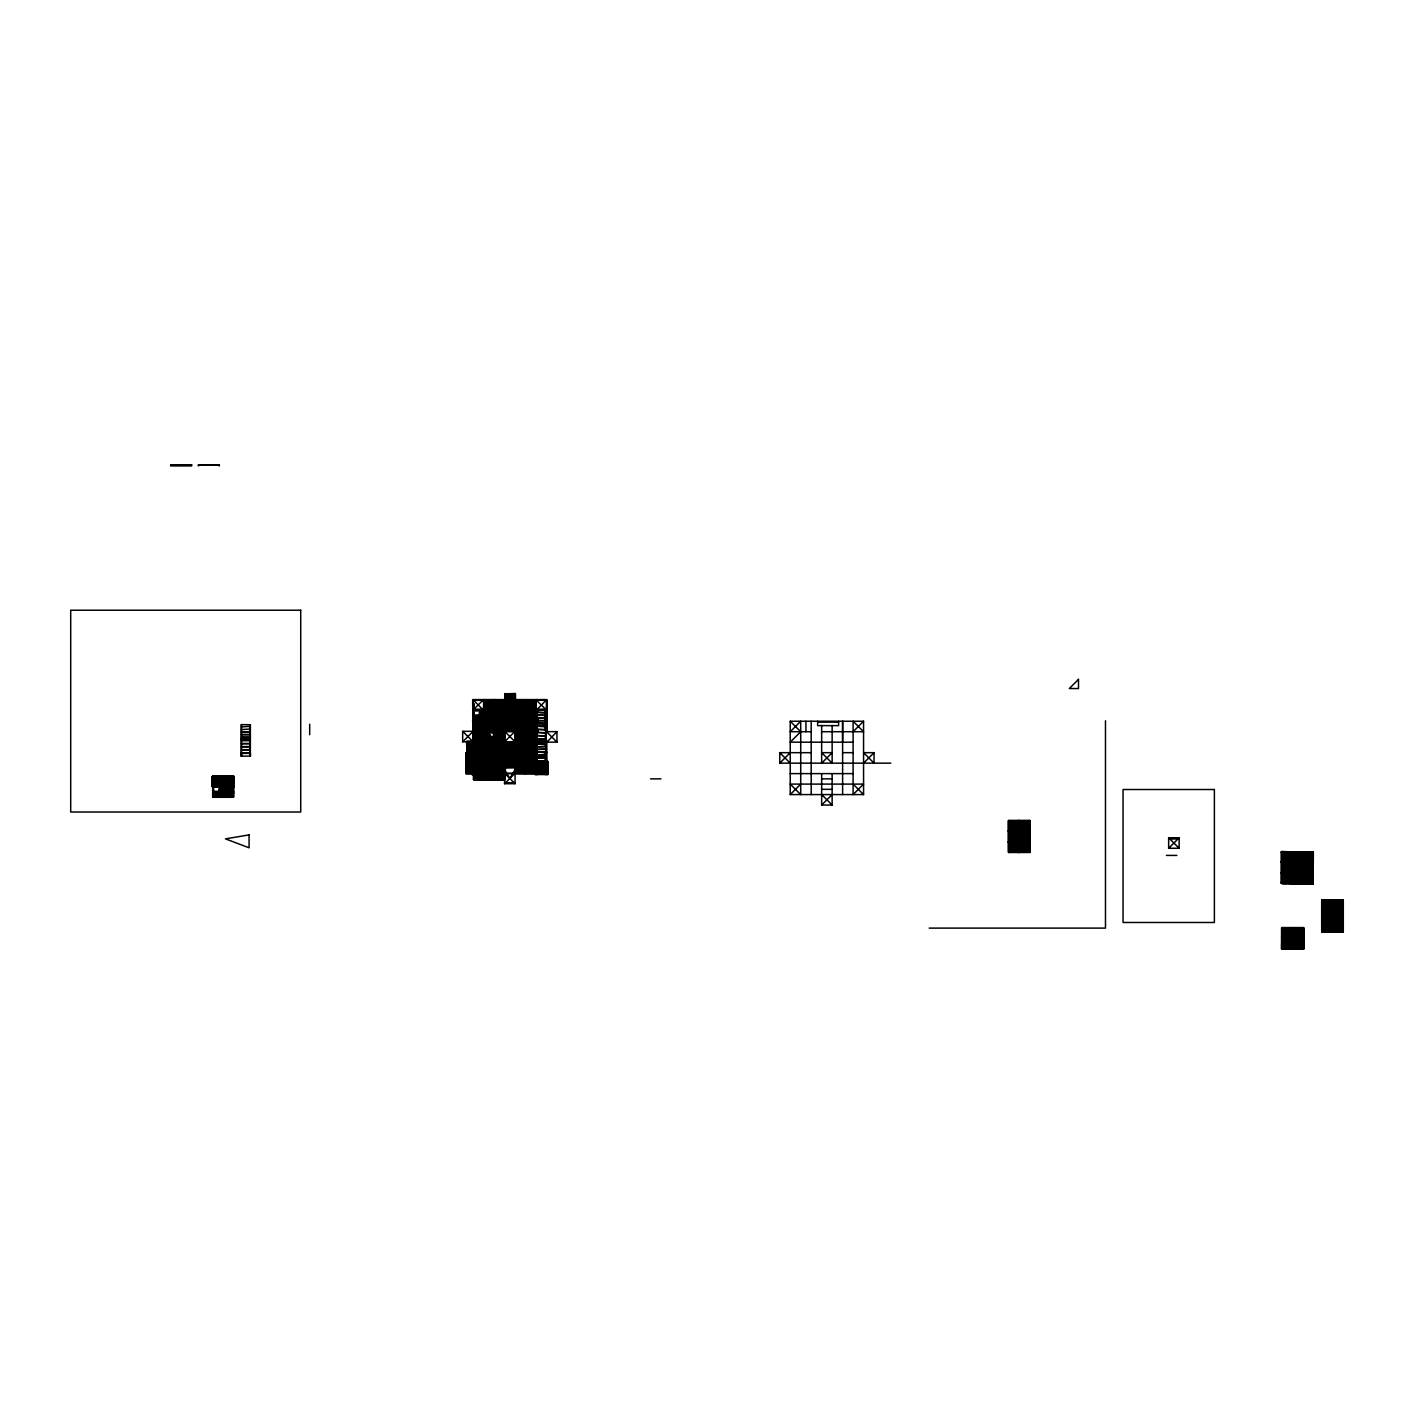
<?xml version="1.0" encoding="UTF-8"?>
<svg xmlns="http://www.w3.org/2000/svg" width="1414" height="1414" viewBox="0 0 1414 1414"><rect width="100%" height="100%" fill="white"/><g stroke="black" fill="none" stroke-linecap="round" stroke-linejoin="round"><path stroke-width="1.5" d="M212.648 786.82L212.648 776.021L233.593 776.021L233.593 797.302L212.648 797.302L212.772 776.18L233.098 776.357M213.408 786.714L213.408 776.498M222.033 786.82L222.051 776.18M222.352 786.82L222.352 776.357M223.112 786.714L223.112 776.021M232.833 786.82L232.833 777.117M233.593 776.498L232.833 787.262M241.211 756.137L241.211 724.622L250.366 724.728L250.366 756.137L241.211 756.137L241.211 753.379L250.366 753.379L250.366 756.119M241.529 724.622L241.529 756.048L241.529 752.778M250.048 724.622L250.048 756.048L250.048 752.778M472.17 761.457L472.17 774.536L472.276 752.548M472.612 774.536L471.834 761.457L471.834 774.536L493.716 774.377M472.824 773.228L472.789 762.729M546.811 730.561L545.716 731.321L547.147 731.321L547.147 710.376L472.824 710.376L472.824 699.912L472.824 763.489M473.036 774.536L473.16 752.407M473.16 749.72L473.16 741.166M538.098 731.321L462.678 731.321L462.678 741.802L473.16 731.321L473.124 720.981M473.16 717.587L473.16 699.577L546.493 699.577L546.158 752.283L545.839 739.133L536.666 739.133M473.248 773.228L473.283 772.15L477.543 772.15M473.16 763.525L473.283 699.577M473.531 773.564L477.95 774.536M473.566 731.003L473.266 732.417M473.814 774.536L473.92 756.967M473.92 745.726L474.238 752.142M473.884 722.961L474.238 731.745L474.22 722.961M473.92 704.013L474.291 710.005M474.291 699.948L473.16 700.655M474.733 774.536L474.892 761.457M475.67 774.536L475.67 761.457M476.589 774.536L476.589 761.457M476.748 774.536L476.748 761.457M477.508 774.536L477.508 761.457M477.685 774.536L477.685 761.457M480.46 774.536L480.46 761.457M481.22 774.536L481.396 761.457M482.315 761.457L482.863 774.536M482.863 715.678L482.863 711.631M482.863 709.969L483.623 710.04M483.217 741.042L504.586 740.83M483.217 731.003L483.199 752.602M483.623 752.142L483.623 731.003M483.623 715.714L483.623 711.666M483.959 741.802L483.959 731.462M484.613 761.457L484.613 774.536L484.719 753.379M484.931 774.536L484.931 761.457M493.769 770.842L493.769 764.868M494.105 770.842L494.105 764.868M494.122 730.243L494.105 752.283L509.818 778.478L525.531 752.283M494.105 720.433L494.105 699.577L494.105 762.376M494.511 773.564L547.907 773.776M494.511 719.761L494.44 711.348M494.865 770.842L494.865 764.886M494.865 714.3L494.105 721.175M494.865 700.319L494.865 700.655M495.236 729.253L495.236 723.014M495.572 729.253L495.572 723.014M503.49 773.228L504.904 772.822M503.49 770.842L503.49 764.868M503.808 770.842L503.808 764.868M503.791 729.2L503.791 722.961M503.808 714.017L503.808 721.175L504.586 714.3M504.162 753.379L504.462 751.948M504.162 699.895L503.808 700.655M504.445 773.564L504.586 752.69M504.586 729.235L504.586 722.943M504.957 729.253L504.957 723.014M505.346 721.246L505.346 713.84M525.531 730.278L525.902 772.733L514.731 772.857L515.509 762.376M515.067 714.017L515.827 721.175L515.827 713.84M515.438 729.253L515.438 722.996M515.509 699.577L504.957 699.93M516.198 729.253L516.198 723.014M516.534 729.253L516.534 723.014M524.771 729.2L524.771 722.961M524.771 714.017L525.566 721.175L525.531 709.952M525.16 699.895L524.983 700.549M525.531 729.217L525.531 722.961M525.442 709.616L504.232 709.616M525.831 752.266L525.831 741.82M525.937 730.278L525.92 773.228M526.291 713.84L526.238 731.356L526.238 721.016M535.676 752.266L535.676 741.802M536.012 763.383L536.772 741.36M536.136 710.694L536.03 699.577M536.419 710.694L536.454 763.525M536.419 700.655L482.863 700.991L482.899 699.577M536.772 763.401L536.772 709.952M536.984 756.278L537.108 709.952L536.012 710.04M545.397 709.704L545.397 730.243L545.716 721.935M545.716 763.383L545.716 709.616L545.716 762.8M546.069 741.502L546.158 742.562M546.158 720.203L546.069 710.376M546.493 763.401L545.716 741.484M546.493 731.197L546.493 709.651M546.599 773.105L546.599 762.888M545.716 731.003L546.811 731.197L546.811 720.857L472.488 720.857M842.62 742.191L842.62 721.246L842.62 794.58M1009.402 841.683L1008.306 841.683L1008.306 852.147L1029.922 852.147L1029.922 820.703L1008.306 820.809L1008.306 831.149L1009.402 831.202M1008.642 852.147L1008.642 820.403L1029.586 820.403L1029.569 821.817L1029.463 820.403M1009.048 820.403L1009.083 821.499M1018.027 852.147L1018.027 820.721L1018.345 852.147M1018.699 820.721L1018.787 821.499M1018.981 852.483L1019.105 820.403M1028.508 852.147L1028.508 820.703M1028.826 852.147L1028.826 820.703L1028.614 852.147M1029.586 852.147L1029.586 820.721M1029.922 842.444L1028.826 842.444M1029.922 830.566L1028.826 830.442M1281.296 883.22L1281.296 872.756M1281.296 862.222L1281.296 851.758M1281.614 883.22L1281.791 851.475M1282.021 927.566L1281.561 948.423M1282.304 927.566L1282.215 936.298M1282.657 948.706L1282.657 942.307M1282.657 932.003L1282.657 938.366L1282.993 932.003M1282.657 928.309L1282.657 948.847M1282.993 928.309L1282.993 948.847M1291.053 851.758L1290.947 883.591M1291.371 851.758L1291.3 883.927L1313.04 883.962M1291.954 927.902L1291.936 928.662M1292.696 928.309L1292.696 948.847M1302.241 883.626L1302.577 852.165L1302.701 883.962M1303.62 948.706L1303.514 927.566L1281.897 927.566M1292.749 938.366L1303.955 938.366L1303.955 927.902L1281.561 928.008L1281.561 948.812M1311.962 883.626L1311.962 852.165L1311.909 883.591L1312.28 852.165L1313.058 852.925M1312.917 851.882L1313.058 883.591L1313.376 852.182L1281.296 852.165M1322.779 921.203L1321.701 921.221L1321.701 931.667L1343.3 931.685L1343.3 900.223L1321.701 900.347L1321.701 910.687L1322.779 910.722M1322.019 931.667L1322.037 899.923L1342.964 899.923L1342.947 901.354L1322.019 901.354M1322.426 899.923L1322.426 901.354M1331.741 931.667L1331.741 900.223M1332.359 899.923L1332.483 932.003M1342.964 931.685L1342.964 900.258M1343.3 921.963L1332.819 921.963M520.546 753.538L522.756 750.675M520.264 753.68L522.88 750.799M526.68 746.875L520.988 752.902M520.087 753.733L527.21 746.221L524.629 748.731L526.344 747.228M213.408 796.542L222.564 787.368M473.92 720.079L483.075 710.924M536.118 774.536L536.1 710.376L546.493 699.895L514.731 700.549M515.049 751.523L515.049 783.709L504.586 783.709L515.049 773.228M546.104 742.138L556.957 742.138L556.957 731.657L546.811 742.209M811.194 752.672L779.768 752.672L779.768 763.153L790.232 752.672M790.232 794.58L790.232 721.246L863.565 721.246L863.565 794.58L790.232 794.58L800.713 784.098M853.102 731.71L863.565 721.246M832.139 773.617L832.139 805.043L821.658 805.043L832.139 794.58M863.565 763.153L874.046 752.672L863.565 752.672L874.046 763.153L874.046 752.672M1168.653 848.276L1179.135 837.795L1168.653 837.795L1168.653 848.276L1179.135 848.276L1179.135 837.795M170.634 465.153L191.597 465.153M198.384 465.153L219.347 465.153M515.438 693.514L504.957 693.814M504.957 694.433L515.438 694.38M504.957 695.246L515.438 695.317M504.957 696.13L515.438 696.183M504.957 696.996L515.438 697.049M504.957 697.933L515.438 697.88M504.957 698.746L515.438 698.799M472.824 700.319L514.289 700.23M514.731 700.124L546.811 700.319M473.16 700.337L514.289 699.895M482.863 700.655L536.772 700.655L536.666 699.577M483.623 701.804L536.012 701.98M483.623 702.899L536.012 702.74M483.623 703.659L536.012 703.659M483.623 704.596L536.012 704.596M483.623 704.755L536.012 704.755M483.623 705.515L536.012 705.515M483.623 705.674L536.012 705.674M483.623 706.452L536.012 706.452M483.623 706.611L536.012 706.611M483.623 708.467L536.012 708.308M472.983 709.386L546.493 709.28M472.824 709.616L546.811 709.651M472.824 709.952L474.238 709.969M493.009 709.969L494.865 710.04M514.572 709.934L514.731 693.567M524.771 709.934L534.863 709.916M545.397 709.952L546.811 709.952M472.824 710.252L483.588 699.577L483.623 721.617M525.531 710.252L525.867 721.246M473.16 710.818L538.098 710.694M545.397 710.694L545.397 719.761M472.824 711.03L473.92 711.136M494.105 711.136L482.863 711.136L483.022 709.616M473.92 711.472L474.238 719.761M482.863 711.472L536.012 711.525M546.317 711.472L545.839 719.973M494.105 711.684L536.012 711.684M479.434 712.285L494.105 712.285M479.434 712.444L536.012 712.621M536.984 712.621L545.504 712.621M545.504 712.868L536.984 712.126M479.434 713.204L494.105 713.204M479.434 713.381L536.012 713.381M479.434 714.141L494.105 714.141M479.434 714.3L536.012 714.477M472.824 715.06L536.012 715.237M536.984 715.29L545.504 715.29M493.946 715.378L536.012 715.396M545.504 715.537L536.984 714.795M472.824 716.156L536.012 716.156M493.946 716.474L536.012 716.315M473.16 716.916L536.012 717.092L494.105 717.252M473.16 717.852L494.105 717.852M536.984 717.941L545.504 717.941M473.16 718.012L536.012 718.012M545.504 718.188L536.984 717.446M472.824 718.666L494.105 718.772M473.16 718.948L536.012 718.948M472.824 719.761L538.098 719.761M472.983 719.973L473.319 711.242M494.105 719.867L536.012 719.867M472.824 720.079L538.098 720.079M546.493 720.079L545.716 721.617M472.824 720.521L494.865 720.415M503.808 720.415L505.346 720.079M524.771 720.415L526.291 720.415M536.012 720.415L546.511 720.521M472.789 720.981L473.92 721.175M503.49 720.963L503.331 742.138L503.49 710.694M516.145 720.963L516.304 742.138L516.145 713.84M545.397 720.981L546.811 720.981M473.92 721.281L472.789 721.264L538.098 721.617M545.397 721.264L546.811 721.264M545.397 721.582L546.811 721.617M473.124 721.935L538.098 721.935M545.397 721.935L546.511 721.935M817.646 722.147L838.59 722.147M472.983 722.925L536.012 722.766M536.984 723.279L545.504 723.279M545.504 723.526L536.984 722.784M472.983 723.685L536.012 723.844M472.983 724.781L536.012 724.622M536.666 724.958L545.839 724.852M505.664 725.099L513.971 725.099M473.16 725.541L536.012 725.541M472.983 725.859L536.012 725.7M473.16 726.478L536.012 726.478M536.984 726.407L545.504 726.407M473.16 726.637L536.012 726.637M545.504 726.708L536.984 726.071M241.529 726.867L250.048 726.372M472.983 727.291L536.012 727.397M473.16 727.556L536.012 727.556M472.983 728.369L536.012 728.334M472.983 729.465L536.012 729.253M241.529 729.536L250.048 729.041M536.984 729.536L545.504 729.536M545.504 729.818L536.984 729.182M545.839 730.084L546.811 729.801M472.983 730.225L538.098 730.243M472.824 730.561L538.098 730.561M472.789 730.914L474.22 730.914M493.769 730.897L494.865 730.897M524.771 730.897L526.238 730.95M545.716 730.897L546.811 730.914M472.789 731.197L474.22 731.197M482.863 731.003L494.865 731.003M473.531 731.657L472.382 731.321M482.545 731.727L484.383 731.657M484.878 731.657L538.098 731.657M556.957 731.657L546.493 731.657L556.957 742.138M811.194 731.71L790.232 731.71L800.713 721.246L800.713 794.58L790.232 784.098L863.565 784.098L853.102 794.58L853.102 721.246L863.565 731.71L821.658 731.71M473.16 732.099L494.865 731.975M241.529 732.187L250.048 732.187M474.132 732.417L482.651 732.417M483.199 732.417L494.865 732.311M494.105 732.47L504.586 732.47M515.049 732.646L536.012 732.47M536.984 732.646L545.504 732.646M483.623 732.912L494.105 732.752M545.504 732.929L536.984 732.293M494.105 733.406L504.586 733.566M515.049 733.566L536.012 733.406M483.623 733.831L487.812 733.672M494.105 734.326L504.586 734.326M515.049 734.485L536.012 734.485M483.623 734.767L489.916 734.767M241.529 734.856L250.048 734.856M494.105 735.262L504.586 735.262M515.049 735.262L536.012 735.262M474.132 735.58L482.651 735.58M483.623 735.527L489.916 735.527M494.105 735.421L504.586 735.421M515.049 735.421L536.012 735.421M474.132 735.916L482.651 735.916M483.623 735.687L489.916 735.687M536.984 735.757L545.504 735.757M494.105 736.181L504.586 736.181M515.049 736.181L536.012 736.181M545.504 736.058L536.984 735.421M483.623 736.464L492.001 736.464M494.105 736.341L504.586 736.341M515.049 736.341L536.012 736.341M483.623 736.623L492.001 736.623M494.105 737.118L504.586 737.118M515.049 737.118L536.012 737.118M494.105 737.277L504.586 737.277M515.049 737.277L536.012 737.277M241.529 737.525L250.048 737.525M494.105 738.196L504.586 738.037M515.049 738.037L536.012 738.037M536.984 738.886L545.504 738.886M241.529 739.098L250.366 739.098M474.132 739.08L482.651 739.08M494.105 739.133L504.586 739.133M515.049 738.974L536.012 738.974M241.211 739.222L250.048 739.098M474.132 739.398L482.651 739.398M483.623 739.398L494.105 739.398M494.105 739.893L504.586 739.893M515.049 739.893L546.493 739.893M483.623 740.176L494.105 740.335M241.529 740.653L250.048 740.653M515.049 740.83L546.493 740.706M472.824 741.042L473.92 741.042M482.863 741.042L495.024 741.484M525.177 741.13L546.493 741.042M482.952 741.484L484.383 741.484M494.087 741.484L505.788 741.307M512.964 741.484L525.531 741.484M462.678 741.802L484.383 741.696M466.814 742.138L474.521 742.138M482.952 742.138L484.383 742.138M494.865 742.138L493.751 741.926L547.253 742.138M524.771 742.138L545.839 741.873M493.751 742.209L494.865 742.244M524.771 742.244L525.867 742.438M853.102 742.191L790.232 742.191L800.713 731.71L790.232 721.246M474.132 742.562L482.651 742.562M483.623 742.509L536.772 742.562M474.132 742.898L482.651 742.898M483.623 742.792L536.613 742.898M483.623 743.287L494.105 743.163M483.623 743.446L494.105 743.393M525.389 743.64L494.105 743.711M241.529 743.782L250.048 743.782M483.623 744.206L494.105 743.941M536.984 744.047L545.504 744.047M483.623 744.365L494.105 744.312M536.984 744.294L545.504 744.294M494.105 744.648L525.548 744.718M483.623 745.072L494.105 744.86M483.623 745.302L494.105 745.249M494.105 745.567L525.531 745.567M493.946 745.956L525.548 745.814M474.132 746.062L482.651 746.062M483.623 746.221L494.105 746.168M525.867 746.062L535.676 746.062M474.132 746.38L482.651 746.38M493.769 746.557L535.676 746.38M525.531 746.663L483.623 747.158M536.984 746.716L545.504 746.716M241.529 746.892L250.048 746.892M536.984 746.963L545.504 746.221M493.769 747.317L526.026 747.317M493.946 747.635L525.531 747.582M483.623 747.918L494.105 747.812M483.623 748.077L494.105 748.077M493.946 748.572L525.531 748.519M526.026 748.413L526.344 709.28L526.026 751.948L482.899 751.948M483.623 748.837L494.105 748.731M483.623 749.013L494.105 748.96M493.946 749.491L525.548 749.42M536.984 749.367L545.504 749.367M474.132 749.561L482.651 749.561M494.105 749.667L483.623 749.774L494.105 749.88M525.867 749.561L535.676 749.561M536.984 749.632L545.504 748.89M241.529 750.003L250.048 750.003M474.132 749.88L482.651 749.88M525.867 750.092L535.676 749.88M494.105 750.215L525.548 750.18M483.623 750.693L494.105 750.427M483.623 750.869L494.105 750.816M466.814 751.188L474.521 751.188M494.087 751.188L536.737 751.188M466.814 751.523L474.521 751.523M482.863 751.523L536.772 751.859M545.397 763.383L545.397 751.541L546.493 751.859M483.623 751.629L525.902 751.753M467.062 751.894L466.496 741.431M473.195 751.894L472.665 699.895L546.811 700.036L546.811 710.358L536.012 699.895M536.772 752.142L545.716 752.142M472.824 752.283L546.811 752.266M473.92 752.725L472.011 752.548L471.834 774.165L484.931 774.165L484.931 761.828M482.863 752.725L536.772 752.619M842.62 752.672L853.102 752.672M466.196 752.937L515.385 753.043M516.145 753.043L524.435 753.043M525.867 753.043L536.012 753.043M546.317 752.937L546.158 763.525M241.529 753.132L250.048 753.132M466.196 753.255L515.049 753.202M473.124 753.379L504.586 753.379M515.226 753.485L515.544 762.217M516.145 753.379L524.435 753.379M525.867 753.379L535.676 753.379M546.158 753.485L545.839 763.525L546.811 763.454M473.16 754.033L515.226 754.033M504.586 754.74L515.226 754.793M536.772 754.793L545.504 754.705M473.16 754.952L515.226 755.129M536.772 755.129L545.504 754.21M504.586 755.659L515.049 755.659M473.16 755.889L515.226 755.889M473.16 756.048L504.586 756.048M536.666 756.278L545.839 756.278L536.666 756.384M504.586 756.596L515.049 756.596M516.145 756.543L524.435 756.543M525.867 756.543L535.676 756.543M473.16 756.808L515.049 756.755M516.145 756.861L524.435 756.861M525.867 756.861L535.676 756.861M473.16 756.967L504.586 756.967M515.049 757.515L473.16 757.745L504.586 757.904M536.772 758.063L545.504 757.833M504.586 758.275L515.049 758.275M536.984 758.134L545.504 758.134M504.586 758.452L515.226 758.399M473.16 758.823L504.586 758.823M504.586 759.212L515.226 759.159M473.16 759.76L504.586 759.76M504.586 759.972L515.049 759.972M516.145 760.025L524.435 760.025M525.867 760.025L535.676 760.025M504.586 760.131L515.226 760.255M516.145 760.361L524.435 760.361M525.867 760.361L535.676 760.361M473.16 760.679L504.586 760.52M504.586 760.909L515.049 760.909M536.984 760.962L545.504 760.962M504.586 761.068L515.049 761.068M536.984 761.245L545.504 761.245M473.036 761.457L504.586 761.457M473.16 761.616L515.226 761.669M534.81 761.775L547.907 761.775M504.586 761.987L515.509 762.058M466.196 762.323L504.586 762.429M524.912 762.429L547.907 762.217M466.196 762.641L515.827 762.765M516.198 762.765L524.382 762.765M524.771 762.765L536.878 762.765M546.918 762.765L545.504 762.765L545.504 755.606M473.107 762.853L472.011 763.03L473.92 763.083M503.808 763.083L504.904 763.136M534.81 763.295L547.907 763.136M779.768 763.153L890.802 763.153M466.196 763.525L473.92 763.525L473.92 730.561M515.827 763.525L482.863 762.765M516.145 763.525L524.435 763.525M524.771 763.525L535.676 763.525M536.118 763.525L536.648 709.28M466.196 763.843L473.195 763.843M483.623 763.896L515.226 763.825M516.145 763.843L524.435 763.843M524.877 763.843L535.676 763.843M534.81 764.232L547.907 764.232M504.586 764.444L515.544 764.355M483.623 764.674L504.586 764.674M534.81 764.992L547.907 764.992M504.586 765.221L515.049 765.381M534.81 765.151L547.907 765.151M483.623 765.593L504.586 765.593M483.623 765.752L504.586 765.752M504.586 766.141L515.049 766.3M483.623 766.529L504.586 766.529M483.623 766.688L504.586 766.688M534.81 766.848L547.907 766.795M504.586 767.06L515.226 767.095M516.145 767.007L524.435 767.007M525.867 767.007L547.907 767.007M515.049 767.236L483.623 767.448L504.586 767.608M516.145 767.342L524.435 767.342M525.867 767.342L535.676 767.342M534.81 767.784L547.907 767.555M504.586 767.996L515.226 767.855M534.81 767.943L547.907 767.943M483.623 768.385L504.586 768.385M483.623 768.544L504.586 768.544M534.81 768.863L547.907 768.863M483.623 769.463L504.586 769.304M534.81 769.64L547.907 769.799M483.623 770.241L504.586 770.241M516.145 770.506L524.435 770.506M525.867 770.506L547.907 770.559M516.145 770.824L524.435 770.824M525.867 770.824L535.676 770.824M483.623 771.16L504.586 771.319M534.81 771.496L547.907 771.496M504.904 771.708L504.25 779.574M534.81 771.655L547.907 771.761M483.623 772.079L504.586 772.15M524.912 772.15L534.686 772.15M473.16 772.468L477.543 772.468M504.904 772.468L482.863 773.228M514.731 772.451L515.827 772.468M524.771 772.468L547.907 772.468M472.789 772.786L474.203 772.804M514.731 772.733L515.049 742.951M534.81 772.574L547.907 772.574M466.196 772.91L482.262 773.228M495.2 772.822L485.338 773.758M466.196 773.228L547.907 773.352M505.346 773.564L471.145 773.617L471.145 752.548L471.71 773.617M514.289 773.564L545.857 773.564L545.839 774.536M790.232 773.617L853.102 773.617M485.338 774.077L493.716 774.642L473.531 774.077M534.81 774.218L547.907 774.165M494.493 774.377L504.957 774.324M473.531 775.208L493.716 775.261M494.493 775.208L504.957 775.261M473.531 776.127L493.716 776.074M494.493 776.074L504.957 776.127M233.929 776.498L212.312 776.48L212.312 786.82L233.929 786.82L233.929 776.374M212.312 776.763L213.726 776.781M222.033 776.763L223.447 776.781M232.497 776.763L233.929 776.781M212.648 777.117L233.593 777.117L212.471 777.488M473.531 777.011L493.716 777.011M494.493 777.011L504.957 776.958M473.531 777.877L493.716 777.877M494.493 777.824L504.957 777.877M212.471 778.248L233.593 778.266L223.112 778.425M212.471 778.407L216.837 778.425M473.531 778.707L493.716 778.707M494.493 778.761L504.957 778.707M650.493 778.867L660.974 778.867M821.658 778.867L832.139 778.867M473.531 779.574L493.716 779.874L473.531 779.326M494.493 779.574L504.957 779.874L494.493 779.326M473.531 779.627L493.716 779.627M494.493 779.627L504.957 779.627M212.471 780.104L233.593 780.121M212.471 780.263L233.593 780.281M212.471 781.023L233.593 781.041M212.471 781.2L233.593 781.2M212.471 782.119L233.593 781.977M504.586 782.72L515.049 782.72M212.471 783.056L233.593 782.896M504.586 783.056L515.049 783.056M212.471 783.975L233.593 783.992M212.471 784.735L233.593 784.752M212.471 784.911L233.593 784.911M212.471 785.671L233.593 785.689L212.648 786.06M212.312 786.414L213.726 786.431M222.033 786.414L223.447 786.431M232.497 786.414L233.929 786.431M233.593 787.156L212.648 787.156L223.112 787.262M233.593 787.598L222.352 787.598L222.493 776.021M213.408 787.916L213.726 796.206M222.352 787.916L233.593 787.969M218.923 788.747L233.593 788.906M821.658 789.33L832.139 789.33M218.923 789.666L233.593 789.825M218.923 790.762L233.593 790.762M212.648 793.378L233.593 793.378M212.648 793.537L233.593 793.537M212.648 794.297L233.593 794.297M212.648 795.234L233.593 795.234M212.648 796.206L233.593 796.153M212.648 796.542L233.593 796.542M1019.123 820.827L1019.494 852.147L1019.441 820.703M1009.737 821.499L1018.027 821.499M1019.441 821.499L1028.508 821.499L1019.441 821.817M1009.737 821.817L1018.027 821.817M1009.737 824.981L1018.027 824.981M1019.441 824.981L1028.508 824.981L1019.441 825.316M1009.737 825.316L1018.027 825.316M1009.737 828.48L1018.027 828.48M1019.441 828.48L1028.508 828.48L1019.441 828.798M1009.737 828.798L1018.027 828.798M1009.402 830.442L1008.306 830.531L1008.306 842.408L1009.402 842.444M1009.79 831.202L1017.974 831.202M1019.494 831.202L1029.922 831.167M1009.737 831.962L1018.027 831.962M1019.441 831.962L1028.508 831.962L1019.441 832.298M1009.737 832.298L1018.027 832.298M1009.737 835.462L1018.027 835.462M1019.441 835.462L1028.508 835.462L1019.441 835.78M1009.737 835.78L1018.027 835.78M1168.653 838.449L1179.135 838.449M1168.653 838.785L1179.135 838.785M1009.737 838.944L1018.027 838.944M1019.441 838.944L1028.508 838.944L1019.441 839.28M1009.737 839.28L1018.027 839.28M1029.198 841.348L1029.569 842.762L1029.463 841.348M1009.79 841.683L1017.974 841.683M1019.494 841.683L1029.586 841.825M1009.737 842.444L1018.027 842.444M1019.441 842.444L1028.508 842.444L1019.441 842.762M1009.737 842.762L1018.027 842.762M1009.737 845.943L1018.027 845.943M1019.441 845.943L1028.508 845.943L1019.441 846.261M1009.737 846.261L1018.027 846.261M1009.737 849.425L1018.027 849.425M1019.441 849.425L1028.508 849.425L1019.441 849.761M1009.737 849.761L1018.027 849.761M1029.198 851.069L1029.569 852.483L1008.642 852.483M1281.667 851.475L1292.131 851.9M1281.296 851.882L1313.04 851.882M1281.667 852.554L1292.113 852.554M1281.667 852.889L1292.113 852.889M1282.71 852.925L1291 852.925M1302.241 852.925L1291.3 852.925L1302.241 853.261M1302.577 852.925L1310.919 852.96M1282.71 853.261L1291 853.261M1302.577 853.296L1310.919 853.296M1313.04 853.296L1313.058 852.165M1303.673 854.569L1311.962 854.569M1303.673 854.904L1311.962 854.904M1166.409 855.417L1176.872 855.417M1282.71 856.424L1291 856.424M1292.431 856.424L1302.241 856.424M1282.71 856.76L1291 856.76M1292.431 856.76L1302.241 856.76M1303.673 858.068L1311.962 858.068M1303.673 858.386L1311.962 858.386M1282.71 859.924L1291 859.924M1292.431 859.924L1302.241 859.924M1282.71 860.242L1291 860.242M1292.431 860.242L1302.241 860.242M1303.673 861.55L1311.962 861.55M1281.296 861.886L1282.392 861.886M1303.673 861.886L1311.962 861.886M1313.058 862.24L1313.376 862.522M1282.763 862.646L1290.947 862.646M1292.484 862.646L1301.587 862.646M1303.726 862.646L1311.909 862.646M1282.71 863.406L1291 863.406M1292.431 863.406L1302.241 863.406M1282.71 863.742L1291 863.742M1292.431 863.742L1302.241 863.742M1303.673 865.05L1311.962 865.05M1303.673 865.368L1311.962 865.368M1282.71 866.906L1291 866.906M1292.431 866.906L1302.241 866.906M1282.71 867.224L1291 867.224M1292.431 867.224L1302.241 867.224M1303.673 868.532L1311.962 868.532M1303.673 868.868L1311.962 868.868M1282.71 870.388L1291 870.388M1292.431 870.388L1302.241 870.388M1282.71 870.724L1291 870.724M1292.431 870.724L1302.241 870.724M1303.673 872.031L1311.962 872.031M1303.673 872.367L1311.962 872.367M1281.296 873.11L1282.392 873.127M1282.763 873.127L1290.947 873.127M1292.484 873.127L1301.587 873.127M1303.726 873.127L1311.909 873.127M1313.376 873.163L1312.28 873.127L1313.058 873.569M1281.296 873.339L1282.392 873.887M1282.71 873.887L1291 873.887M1292.431 873.887L1302.241 873.887M1282.71 874.206L1291 874.206M1292.431 874.206L1302.241 874.206M1303.673 875.531L1311.962 875.531M1303.673 875.849L1311.962 875.849M1282.71 877.387L1291 877.387M1292.431 877.387L1302.241 877.387M1282.71 877.705L1291 877.705M1292.431 877.705L1302.241 877.705M1303.673 879.013L1311.962 879.013M1303.673 879.349L1311.962 879.349M1282.71 880.869L1291 880.869M1292.431 880.869L1302.241 880.869M1282.71 881.205L1291 881.205M1292.431 881.205L1302.241 881.205M1303.673 882.513L1311.962 882.513M1281.296 882.813L1282.392 882.831M1303.673 882.831L1311.962 882.831M1281.296 883.096L1292.467 883.22M1303.337 883.503L1303.726 852.165L1303.673 883.626M1313.376 883.626L1281.614 883.591L1281.614 852.165M1322.019 901.018L1342.964 901.018M1323.115 904.518L1331.405 904.518M1332.819 904.518L1341.886 904.518M1323.115 904.836L1331.405 904.836M1332.819 904.836L1341.886 904.836M1323.115 908L1331.405 908M1332.819 908L1341.886 908M1323.115 908.336L1331.405 908.336M1332.819 908.336L1341.886 908.336M1334.038 909.626L1342.964 909.626L1342.947 911.058L1334.003 911.058M1322.779 909.962L1321.683 910.068L1321.683 921.928L1322.779 921.963M1334.038 909.962L1342.964 910.28M1323.168 910.722L1331.352 910.722M1332.872 910.722L1343.3 910.687M1322.019 911.058L1322.355 909.962M1323.115 911.5L1331.405 911.5M1332.819 911.5L1341.886 911.5M1323.115 911.818L1331.405 911.818M1332.819 911.818L1341.886 911.818M1323.115 914.982L1331.405 914.982M1332.819 914.982L1341.886 914.982M1323.115 915.318L1331.405 915.318M1332.819 915.318L1341.886 915.318M1323.115 918.481L1331.405 918.481M1332.819 918.481L1341.886 918.481M1323.115 918.8L1331.405 918.8M1332.819 918.8L1341.886 918.8M1334.038 920.885L1342.964 920.885L1342.947 922.299L1332.819 922.299M1323.168 921.203L1331.352 921.203M1332.872 921.203L1342.964 921.345M1323.115 921.963L1331.405 921.963M1322.019 922.299L1322.355 921.203M1323.115 922.299L1331.405 922.299M1323.115 925.463L1331.405 925.463M1332.819 925.463L1341.886 925.463M1323.115 925.799L1331.405 925.799M1332.819 925.799L1341.886 925.799M929.192 928.114L1105.483 928.114L1105.483 720.769M1282.321 928.22L1291.282 928.22M1292.378 928.22L1302.86 928.291M1291.053 928.556L1281.897 928.662M1292.378 928.556L1302.86 928.556M1282.993 928.662L1291.282 928.662M1292.696 928.662L1303.584 928.662L1292.696 928.98M1282.993 928.98L1291.282 928.98M1323.115 928.963L1331.405 928.963M1332.819 928.963L1341.886 928.963M1323.115 929.281L1331.405 929.281M1332.819 929.281L1341.886 929.281M1334.038 930.589L1342.964 930.589L1342.947 932.003L1322.019 932.003L1322.019 900.258M1334.038 930.925L1342.964 930.925M1323.115 931.561L1322.779 900.347L1322.779 931.685M1282.993 932.144L1291.282 932.144M1292.696 932.144L1301.764 932.144M1282.993 932.48L1291.282 932.48M1292.696 932.48L1301.764 932.48M1282.993 935.644L1291.282 935.644M1292.696 935.644L1301.764 935.644M1282.993 935.962L1291.282 935.962M1292.696 935.962L1301.764 935.962M1293.704 937.288L1303.62 937.288L1303.443 949.183L1281.897 949.183L1281.897 927.902M1281.561 937.606L1282.993 937.747M1291.601 937.606L1303.955 937.747L1303.955 948.847M1292.378 937.959L1302.86 937.995M1281.561 938.242L1291.229 938.366M1302.86 938.242L1291.601 938.366M1293.669 938.702L1303.584 938.702M1282.993 939.126L1291.282 939.126M1292.696 939.126L1301.764 939.126M1282.993 939.462L1291.282 939.462M1292.696 939.462L1301.764 939.462M1282.993 942.625L1291.282 942.625M1292.696 942.625L1301.764 942.625M1282.993 942.961L1291.282 942.961M1292.696 942.961L1301.764 942.961M1282.993 946.125L1291.282 946.125M1292.696 946.125L1301.764 946.125M1282.993 946.443L1291.282 946.443M1292.696 946.443L1301.764 946.443M1282.056 947.327L1282.339 937.606M1282.021 947.751L1282.056 938.366M1293.704 947.751L1303.62 947.751M1293.704 948.087L1303.62 948.087M1302.524 948.423L1302.86 928.008L1302.86 948.812M1281.561 948.706L1303.955 948.706M492.991 747.9L500.556 752.743M500.998 753.432L498.753 752.213M492.991 747.723L494.688 748.572M493.698 748.147L499.867 751.948M495.66 749.385L498.912 751.682M497.799 751.4L493.663 748.448M499.884 752.213L500.874 753.255M1168.653 837.795L1179.135 848.276M853.102 784.098L863.565 794.58M779.768 752.672L790.232 763.153M821.658 794.58L832.139 805.043M473.16 699.895L483.623 710.376M484.931 731.975L494.105 741.148M462.678 731.321L473.16 741.802M504.586 773.228L515.049 783.709M222.564 786.29L213.408 776.357M1342.84 899.923L1342.84 901.354M1342.84 909.626L1342.84 911.058M1342.84 920.885L1342.84 922.299M1342.84 930.589L1342.84 932.003M1342.575 899.923L1342.558 901.354M1342.575 909.626L1342.558 911.058M1342.575 920.885L1342.558 922.299M1342.575 930.589L1342.558 932.003M1342.204 901.018L1342.204 930.925M1341.232 900.258L1341.232 931.685M1341.055 900.258L1341.055 931.685M1339.376 900.258L1339.376 931.685M1339.199 900.258L1339.199 931.685M1338.439 900.258L1338.439 931.685M1337.361 900.258L1337.361 931.685M1336.424 900.258L1336.584 931.685M1334.728 900.258L1334.728 931.685M1334.569 900.258L1334.569 931.685M1333.809 900.258L1333.809 931.685M1333.649 900.258L1333.649 931.685M1332.819 900.223L1332.819 931.685M1332.147 899.923L1332.129 901.354M1332.165 930.925L1332.076 932.003M1331.864 899.923L1331.847 932.003M1328.559 900.258L1328.736 931.685M1327.799 900.258L1327.799 931.685M1326.721 900.258L1326.88 931.685M1324.087 900.258L1324.087 931.685M1323.928 900.258L1323.928 931.685M1322.355 930.925L1322.426 932.003M1312.917 883.962L1313.058 882.831L1312.28 883.591M1312.722 882.831L1312.634 883.962M1310.212 852.165L1310.212 883.591M1310.053 852.165L1310.053 883.591M1309.293 852.165L1309.117 883.591M1308.357 852.165L1308.197 883.591M1307.437 852.165L1307.261 883.591M1304.645 852.165L1304.645 883.591M1304.486 852.165L1304.486 883.591M1303.195 851.847L1303.266 883.927M1302.93 851.847L1302.983 853.296M1302.895 882.831L1302.983 883.962M1302.524 927.902L1302.418 948.847M1302.082 927.902L1302.082 948.847M1301.87 927.902L1301.764 948.847M1301.587 852.165L1301.587 883.591M1301.11 927.902L1301.11 948.847M1300.827 852.165L1300.827 883.591M1300.933 927.902L1300.933 948.847M1300.668 852.165L1300.668 883.591M1299.908 852.165L1299.908 883.591M1300.173 927.902L1300.014 948.847M1299.731 852.165L1299.731 883.591M1299.077 927.902L1299.077 948.847M1298.971 852.165L1298.971 883.591M1298.158 927.902L1298.317 948.847M1298.052 852.165L1298.052 883.591M1297.398 927.902L1297.398 948.847M1297.115 852.165L1297.115 883.591M1297.221 927.902L1297.221 948.847M1296.461 927.902L1296.461 948.847M1296.196 852.165L1296.196 883.591M1296.302 927.902L1296.302 948.847M1296.019 852.165L1296.019 883.591M1295.542 927.902L1295.542 948.847M1295.259 852.165L1295.259 883.591M1295.365 927.902L1295.365 948.847M1295.1 852.165L1295.1 883.591M1294.605 927.902L1294.605 948.847M1294.446 927.902L1294.446 948.847M1293.686 927.902L1293.527 948.847M1293.244 852.165L1293.403 883.591M1292.484 852.165L1292.484 883.591M1292.378 927.902L1292.237 949.183M1292.096 852.165L1292.096 883.591L1281.791 883.22M1292.043 948.087L1291.954 949.183M1291.707 851.847L1291.671 853.261M1291.777 882.831L1291.671 883.927M1291.76 948.847L1291.601 927.902M1291.282 927.902L1291.229 948.847M1290.469 927.902L1290.469 948.847M1290.187 852.165L1290.187 883.591M1290.293 927.902L1290.293 948.847M1290.028 852.165L1290.028 883.591M1289.533 927.902L1289.533 948.847M1289.091 852.165L1289.091 883.591M1288.437 927.902L1288.614 948.847M1288.172 852.165L1288.331 883.591M1287.412 852.165L1287.235 883.591M1286.758 927.902L1286.758 948.847M1286.475 852.165L1286.475 883.591M1286.581 927.902L1286.581 948.847M1286.316 852.165L1286.316 883.591M1285.821 927.902L1285.821 948.847M1285.556 852.165L1285.556 883.591M1285.662 927.902L1285.662 948.847M1285.379 852.165L1285.379 883.591M1284.902 927.902L1284.902 948.847M1284.725 927.902L1284.725 948.847M1283.7 852.165L1283.7 883.591M1283.806 927.902L1283.965 948.847M1283.523 852.165L1283.523 883.591M1282.71 851.776L1282.763 883.591M1282.392 851.776L1282.392 883.591M1282.215 948.087L1282.304 949.183M1281.296 861.515L1281.296 873.481M1029.463 851.069L1029.463 852.483M1027.854 820.721L1027.854 852.147M1027.678 820.721L1027.678 852.147M1026.918 820.721L1026.918 852.147M1026.758 820.721L1026.758 852.147M1025.998 820.721L1025.998 852.147M1025.822 820.721L1025.822 852.147M1025.062 820.721L1025.062 852.147M1024.903 820.721L1024.903 852.147M1024.143 820.721L1024.143 852.147M1023.206 820.721L1023.206 852.147M1022.11 820.721L1022.287 852.147M1021.35 820.721L1021.35 852.147M1021.191 820.721L1021.191 852.147M1020.431 820.721L1020.431 852.147M1020.272 820.721L1020.272 852.147M1018.681 851.387L1018.699 852.483M1018.38 820.403L1018.469 852.483M1017.214 820.721L1017.214 852.147M1017.037 820.721L1017.037 852.147M1016.277 820.721L1016.277 852.147M1016.118 820.721L1016.118 852.147M1015.358 820.721L1015.358 852.147M1015.181 820.721L1015.181 852.147M1014.262 820.721L1014.262 852.147M1013.502 820.721L1013.502 852.147M1012.565 820.721L1012.406 852.147M1011.646 820.721L1011.646 852.147M1011.47 820.721L1011.47 852.147M1010.71 820.721L1010.71 852.147M1010.55 820.721L1010.55 852.147M1009.79 852.147L1009.737 820.703L1009.402 852.147M1008.96 851.387L1009.048 852.483M1008.642 820.721L1008.765 852.483M838.59 721.246L838.59 725.629L817.646 725.629L817.646 721.246M832.139 725.435L832.139 763.153L821.658 752.672L832.139 752.672L821.658 763.153L821.658 725.435M821.658 773.617L821.658 805.043M811.194 721.246L811.194 794.58M805.945 721.246L805.945 731.71M547.518 761.457L547.518 774.536M546.652 699.895L546.811 731.321M546.811 741.678L546.918 774.536M546.599 761.457L546.599 774.536M546.317 721.564L546.158 731.056M545.839 722.112L545.839 730.844M545.504 745.744L545.716 731.657L545.397 740.706M545.097 773.564L545.115 774.536M537.673 773.564L537.585 774.536M536.984 738.532L537.108 763.401M536.878 774.536L536.578 773.723M536.012 710.765L536.012 721.617M536.012 722.006L536.012 730.19M536.012 731.71L535.8 774.536M535.694 741.643L535.676 763.383M535.252 700.991L535.252 709.28M535.252 710.694L535.252 719.761M535.252 721.935L535.252 730.243M535.252 731.657L535.252 740.706M534.916 700.991L534.916 709.28M534.916 710.694L534.916 719.761M534.916 721.935L534.916 730.243M534.916 731.657L534.916 740.706M535.022 741.802L535.022 773.228M534.103 741.802L534.103 773.228M533.343 741.802L533.343 773.228M532.406 741.802L532.247 773.228M531.752 700.991L531.752 709.28M531.752 710.694L531.752 719.761M531.752 721.935L531.752 730.243M531.752 731.657L531.752 740.706M531.434 700.991L531.434 709.28M531.434 710.694L531.434 719.761M531.434 721.935L531.434 730.243M531.434 731.657L531.434 740.706M531.487 741.802L531.487 773.228M531.311 741.802L531.311 773.228M529.631 741.802L529.631 773.228M529.455 741.802L529.455 773.228M528.695 741.802L528.695 773.228M528.536 741.802L528.536 773.228M528.27 700.991L528.27 709.28M528.27 710.694L528.27 719.761M528.27 721.935L528.27 730.243M528.27 731.657L528.27 740.706M527.935 700.991L527.935 709.28M527.935 710.694L527.935 719.761M527.935 721.935L527.935 730.243M527.935 731.657L527.935 740.706M527.776 741.802L527.776 773.228M526.627 713.84L526.627 721.246M526.839 741.802L526.839 773.228M525.531 699.577L525.531 773.228M525.213 715.484L525.213 721.211M525.389 742.544L525.407 752.602M525.372 773.723L525.213 772.468L525.107 773.564M525.089 751.523L525.124 752.602M524.771 700.991L524.771 709.28M524.771 710.694L524.771 721.617M524.771 721.935L524.771 730.243M524.771 731.657L524.771 742.562M524.771 751.523L524.841 773.564M524.435 700.991L524.435 709.28M524.435 710.694L524.435 721.211M524.435 721.935L524.435 730.243M524.435 731.657L524.435 741.484M524.417 751.859L524.382 773.228M523.622 752.283L523.463 773.228M523.127 742.898L523.127 751.188M522.809 742.898L522.809 751.188M522.579 751.948L522.703 773.228M521.766 752.283L521.766 773.228M521.271 700.991L521.271 709.28M521.271 710.694L521.271 719.761M521.271 721.935L521.271 730.243M521.271 731.657L521.059 741.802L520.953 731.657M520.953 700.991L520.953 709.28M520.953 710.694L520.953 719.761M520.953 721.935L520.953 730.243M520.812 751.948L520.847 773.228L520.67 752.283M520.706 722.342L520.706 728.634M520.052 751.629L519.91 773.228M519.645 742.898L519.645 751.188M519.751 752.283L519.751 773.228M519.309 742.898L519.309 751.188M518.973 751.948L518.991 773.228M518.814 752.283L518.814 773.228M517.789 700.991L517.789 709.28M517.789 710.694L517.789 719.761M517.789 721.935L517.789 730.243M517.789 731.657L517.789 741.484M517.895 751.948L517.895 773.228M517.453 700.991L517.453 709.28M517.453 710.694L517.453 719.761M517.453 721.935L517.453 730.243M517.453 731.657L517.347 741.802M517.117 751.948L516.958 773.228M516.145 742.898L516.145 751.188M516.039 751.948L516.198 773.228M515.721 699.577L515.827 700.655M515.827 714.052L515.827 721.617M515.827 723.137L515.827 729.041M515.827 742.898L515.827 751.188M515.827 751.523L515.827 773.228M515.474 752.602L515.491 751.523L515.173 773.723M515.544 763.825L515.491 773.228M515.049 693.567L515.049 709.227M515.049 710.765L515.049 721.617M515.049 722.006L515.049 730.19M515.049 730.561L515.049 742.562M514.731 714.017L514.731 721.211M514.731 751.294L514.731 773.228M514.289 700.991L514.289 709.28M514.289 710.694L514.289 719.761M514.289 721.935L514.289 730.243M514.289 751.629L514.396 753.043M513.971 700.991L513.971 709.28M513.971 710.694L513.971 719.761M513.971 721.935L513.971 730.243M513.918 722.943L513.918 729.235M513.141 722.943L513.141 729.235M512.982 722.943L512.982 729.235M512.663 742.898L512.663 751.188M512.328 742.898L512.328 751.188M511.285 722.943L511.285 729.235M511.126 722.943L511.126 729.235M510.808 700.991L510.808 709.28M510.808 710.694L510.808 719.761M510.808 721.935L510.808 730.243M510.472 700.991L510.472 709.28M510.472 710.694L510.472 719.761M510.472 721.935L510.472 730.243M510.207 722.943L510.366 729.235M509.429 722.943L509.27 729.235M509.164 742.898L509.164 751.188M508.846 742.898L508.846 751.188M508.51 722.943L508.351 729.235M507.573 722.943L507.573 729.235M507.308 700.991L507.308 709.28M507.308 710.694L507.308 719.761M507.308 721.935L507.308 730.243M506.99 700.991L506.99 709.28M506.99 710.694L506.99 719.761M506.99 721.935L506.99 730.243M506.654 722.943L506.654 729.235M506.495 722.943L506.495 729.235M505.664 693.567L505.664 701.273M505.664 713.84L505.664 721.246M505.664 742.898L505.664 751.188M505.346 693.567L505.346 701.273M505.346 742.898L505.346 751.188M505.346 751.629L505.346 773.882M504.904 714.052L504.904 721.211M504.904 752.283L504.957 773.758M504.586 699.577L504.586 700.655M504.586 701.044L504.586 709.227M504.586 710.765L504.586 721.617M504.586 722.006L504.586 730.19M504.586 730.561L504.586 742.562M504.586 742.951L504.586 751.134M504.586 751.523L504.586 783.709M504.25 715.484L504.25 721.211M503.808 700.991L503.808 709.28M503.808 710.694L503.808 721.617M503.808 721.935L503.808 730.243M503.808 731.657L503.808 741.484M503.808 751.523L503.808 753.043M503.49 700.991L503.49 709.28M502.182 724.021L502.182 728.157M502.182 742.898L502.182 751.188M502.182 753.379L502.182 762.429M502.182 763.843L502.182 772.15M501.846 724.021L501.846 728.157M501.846 742.898L501.846 751.188M501.846 753.379L501.846 762.429M501.846 763.843L501.846 772.15M500.326 700.991L500.326 709.28M500.326 710.694L500.326 720.521M500.326 721.935L500.326 730.243M500.326 731.657L500.326 741.484M499.99 700.991L499.99 709.28M499.99 710.694L499.99 720.521M499.99 721.935L499.99 730.243M499.99 731.657L499.99 741.484M498.682 724.021L498.682 728.157M498.682 742.898L498.682 751.188M498.682 753.379L498.682 762.429M498.682 763.843L498.682 772.15M498.364 724.021L498.364 728.157M498.364 742.898L498.364 751.188M498.364 753.379L498.364 762.429M498.364 763.843L498.364 772.15M496.827 700.991L496.827 709.28M496.827 710.694L496.827 720.521M496.827 721.935L496.827 730.243M496.827 731.657L496.721 741.484M496.508 700.991L496.508 709.28M496.508 710.694L496.508 720.521M496.508 721.935L496.508 730.243M496.508 731.657L496.508 741.484M495.2 714.052L495.2 721.211M495.2 724.021L495.2 728.157M495.2 742.898L495.2 751.188M495.2 753.379L495.2 762.429M495.2 763.843L495.2 772.15M495.2 772.574L495.2 779.574M494.865 714.052L494.865 721.617M494.865 722.943L494.865 729.235M494.865 742.898L494.865 751.188M494.865 751.523L494.865 753.043M494.865 753.379L494.865 762.429M494.865 763.843L494.865 772.15M494.865 772.468L494.865 779.574M494.105 763.896L494.105 772.079M493.716 699.577L493.769 752.955M493.345 700.655L493.345 710.358L492.85 699.736M493.61 709.28L493.345 751.294M493.345 772.574L493.345 779.574M493.009 742.792L493.009 751.294M493.009 772.574L493.009 779.574M491.701 700.991L491.701 709.28M491.701 711.472L491.701 719.761M491.701 721.935L491.701 730.243M491.701 753.379L491.701 762.429M491.701 763.843L491.701 772.15M491.383 700.991L491.383 709.28M491.383 711.472L491.383 719.761M491.383 721.935L491.383 730.243M491.383 753.379L491.383 762.429M491.383 763.843L491.383 772.15M489.845 734.432L489.845 740.83M489.845 742.792L489.845 751.294M489.527 734.432L489.527 740.83M489.527 742.792L489.527 751.294M488.219 700.991L488.219 709.28M488.219 711.472L488.219 719.761M488.219 721.935L488.219 730.243M488.219 753.379L488.219 762.429M488.219 763.843L488.219 772.15M487.883 700.991L487.883 709.28M487.883 711.472L487.883 719.761M487.883 721.935L487.883 730.243M487.883 753.379L487.883 762.429M487.883 763.843L487.883 772.15M486.363 732.311L486.363 740.83M486.363 742.792L486.363 751.294M486.027 732.311L486.027 740.83M486.027 742.792L486.027 751.294M484.719 700.991L484.719 709.28M484.719 711.472L484.719 719.761M484.719 721.935L484.719 730.243M484.383 700.991L484.383 709.28M484.383 711.472L484.383 719.761M484.383 721.935L484.383 730.243M484.383 731.215L484.383 752.389M484.383 753.379L484.277 762.535M484.277 763.525L484.277 772.468M483.959 711.666L483.959 715.714M483.959 730.649L483.959 752.955M483.959 773.599L484.012 779.874M483.623 722.006L483.623 730.19M483.623 730.561L483.623 762.376M483.623 773.599L483.623 779.574M483.305 773.599L483.252 779.874M482.863 719.761L482.863 721.617M482.863 730.561L482.863 753.043M482.545 711.631L482.545 715.678M482.545 731.321L482.545 752.283M481.22 711.472L481.22 719.761M481.22 721.935L481.22 730.243M481.22 731.321L481.06 752.283M481.22 753.379L481.22 762.429M480.901 711.472L480.901 719.761M480.901 721.935L480.901 730.243M480.901 753.379L480.901 762.429M480.141 731.321L480.141 752.283M479.364 731.321L479.364 752.283M478.445 731.321L478.445 752.283M478.286 731.321L478.286 752.283M477.738 715.608L477.738 719.761M477.738 721.935L477.738 730.243M477.738 753.379L477.738 762.429M477.402 715.608L477.402 719.761M477.402 721.935L477.402 730.243M477.402 753.379L477.402 762.429M476.589 731.321L476.589 752.283M476.43 731.321L476.43 752.283M475.67 731.321L475.67 752.283M475.493 731.321L475.493 752.283M474.574 731.321L474.574 752.283M474.238 704.013L474.238 710.376M474.238 721.935L474.238 730.243M474.238 731.321L474.238 752.283M474.238 753.379L474.238 763.383M474.203 766.83L474.238 779.574M473.92 709.616L473.92 721.617M473.92 721.935L473.92 730.243M473.92 772.468L473.92 779.574M473.584 731.321L473.814 752.283M473.478 721.829L473.478 730.243M473.478 741.042L473.549 742.138M473.478 751.523L473.549 752.602M472.576 752.548L472.488 774.218M472.311 741.431L472.311 751.894L471.746 741.431M472.011 741.431L472.064 751.894M471.445 741.431L471.445 751.894L470.88 741.431M471.392 752.548L471.445 773.617M471.18 741.431L471.127 751.894M470.562 741.431L470.562 751.894L469.996 741.431M470.579 752.548L470.579 773.617M470.314 741.431L470.261 751.894M469.695 741.431L469.695 751.894L469.13 741.431M469.642 752.548L469.642 773.617M469.377 741.431L469.43 751.894M468.812 741.431L468.812 751.894L468.246 741.431M468.829 752.548L468.776 773.617M468.564 741.431L468.511 751.894M467.946 741.431L467.946 751.894L467.38 741.431M467.893 752.548L467.946 773.617M467.681 741.431L467.627 751.894M467.062 741.431L466.814 751.894L466.761 741.431M467.027 752.548L467.08 773.617M466.143 752.548L466.143 773.617M309.684 724.215L309.684 734.697M250.048 731.692L241.529 731.692M250.048 734.361L241.529 734.361M250.048 737.03L241.529 737.03M250.048 740.317L241.529 740.317M250.048 743.428L241.529 743.428M250.048 746.557L241.529 746.557M250.048 749.667L241.529 749.667M232.833 786.06L232.833 787.598M232.338 776.18L232.338 786.997M231.189 777.435L231.189 785.742M231.189 787.916L231.189 796.206M230.871 777.435L230.871 785.742M230.871 787.916L230.871 796.206M227.707 777.435L227.707 785.742M227.707 787.916L227.707 796.206M227.371 777.435L227.371 785.742M227.371 787.916L227.371 796.206M224.207 777.435L224.207 785.742M224.207 787.916L224.207 796.206M223.872 777.435L223.872 785.742M223.872 787.916L223.872 796.206M223.447 776.374L223.447 786.82M223.059 776.18L223.112 797.302M222.352 796.206L222.352 797.302M220.708 787.916L220.708 796.206M220.39 787.916L220.39 796.206M218.569 465.153L219.347 465.913L219.347 464.817L198.384 464.817L198.384 465.913L199.144 465.153M217.226 779.521L217.226 785.742M217.226 792.07L217.226 796.206M216.89 777.435L216.89 785.742M216.89 792.07L216.89 796.206M213.549 776.18L213.726 786.82M213.408 777.435L213.408 785.742M213.408 786.06L213.408 797.302M212.471 776.551L212.471 786.591M478.445 761.457L478.445 774.536L478.604 761.457M479.364 761.457L479.364 774.536L479.54 761.457M483.075 761.457L483.075 774.536L483.252 761.457M484.012 761.457L484.012 774.536L484.171 761.457M494.476 722.996L494.476 729.253L494.511 722.943M504.197 722.996L504.197 729.253L504.25 722.943M504.586 731.321L504.551 741.802L515.049 731.321L515.085 741.802L504.586 731.321M505.275 723.014L505.275 729.253L505.346 722.943M525.142 722.996L525.142 729.253L525.177 722.943M1341.886 900.223L1341.886 931.685L1341.992 900.258M1078.493 679.356L1069.338 688.53L1078.493 688.53L1078.493 679.356M249.076 834.896L225.445 838.856L249.076 847.799L249.076 834.896M191.597 464.817L170.634 464.817L170.634 465.913L191.597 465.913L191.597 464.817M300.722 610.212L70.7 610.212L70.7 812.025L300.722 812.025L300.722 610.212M515.438 694.133L504.957 694.681L515.438 694.133M515.438 694.999L504.957 695.564L515.438 694.999M515.438 695.882L504.957 696.43L515.438 695.882M515.438 696.749L504.957 697.314L515.438 696.749M515.438 697.615L504.957 698.18L515.438 697.615M515.438 698.498L504.957 699.064L515.438 698.498M536.012 707.371L483.623 707.371L536.012 707.53M492.001 737.383L483.623 737.383L492.001 737.542M492.001 738.32L483.623 738.32L492.001 738.479M466.461 752.548L465.895 773.617L466.461 752.548M467.327 752.548L466.761 773.617L467.327 752.548M468.211 752.548L467.645 773.617L468.211 752.548M469.077 752.548L468.511 773.617L469.077 752.548M469.961 752.548L469.395 773.617L469.961 752.548M470.827 752.548L470.261 773.617L470.827 752.548M547.907 761.457L534.81 761.457L534.81 774.536L547.907 774.536L547.907 761.457M547.907 765.928L534.81 765.928L547.907 766.088M504.957 774.077L494.493 774.642L504.957 774.077M493.716 774.943L473.531 775.508L493.716 774.943M504.957 774.943L494.493 775.508L504.957 774.943M493.716 775.826L473.531 776.392L493.716 775.826M504.957 775.826L494.493 776.392L504.957 775.826M493.716 776.693L473.531 777.258L493.716 776.693M504.957 776.693L494.493 777.258L504.957 776.693M493.716 777.576L473.531 778.142L493.716 777.576M504.957 777.576L494.493 778.142L504.957 777.576M493.716 778.442L473.531 779.008L493.716 778.442M504.957 778.442L494.493 779.008L504.957 778.442M216.837 779.185L212.471 779.167L216.837 779.361M233.593 779.185L223.112 779.185L233.593 779.361M1214.379 789.507L1123.052 789.507L1123.052 922.494L1214.379 922.494L1214.379 789.507M233.593 791.522L212.648 791.522L233.593 791.681M233.593 792.441L212.648 792.441L233.593 792.618M1029.586 830.106L1029.18 831.52L1029.48 830.106M1340.295 931.685L1340.295 900.258L1340.136 931.685M1335.664 931.685L1335.664 900.258L1335.505 931.685M1330.592 931.685L1330.592 900.258L1330.415 931.685M1329.655 931.685L1329.655 900.258L1329.496 931.685M1325.943 931.685L1325.943 900.258L1325.784 931.685M1325.024 931.685L1325.024 900.258L1324.865 931.685M1323.168 931.685L1323.168 900.258L1323.115 931.685M1311.131 883.591L1311.131 852.165L1310.972 883.591M1306.501 883.591L1306.501 852.165L1306.342 883.591M1305.582 883.591L1305.582 852.165L1305.405 883.591M1294.34 883.591L1294.34 852.165L1294.164 883.591M1287.677 948.847L1287.677 927.902L1287.518 948.847M1284.619 883.591L1284.619 852.165L1284.46 883.591M530.55 773.228L530.55 741.802L530.391 773.228M512.221 729.235L512.221 722.943L512.062 729.235M505.735 729.235L505.735 722.943L505.664 729.235M482.156 752.283L482.156 731.321L481.997 752.283M477.508 752.283L477.508 731.321L477.349 752.283"/></g></svg>
